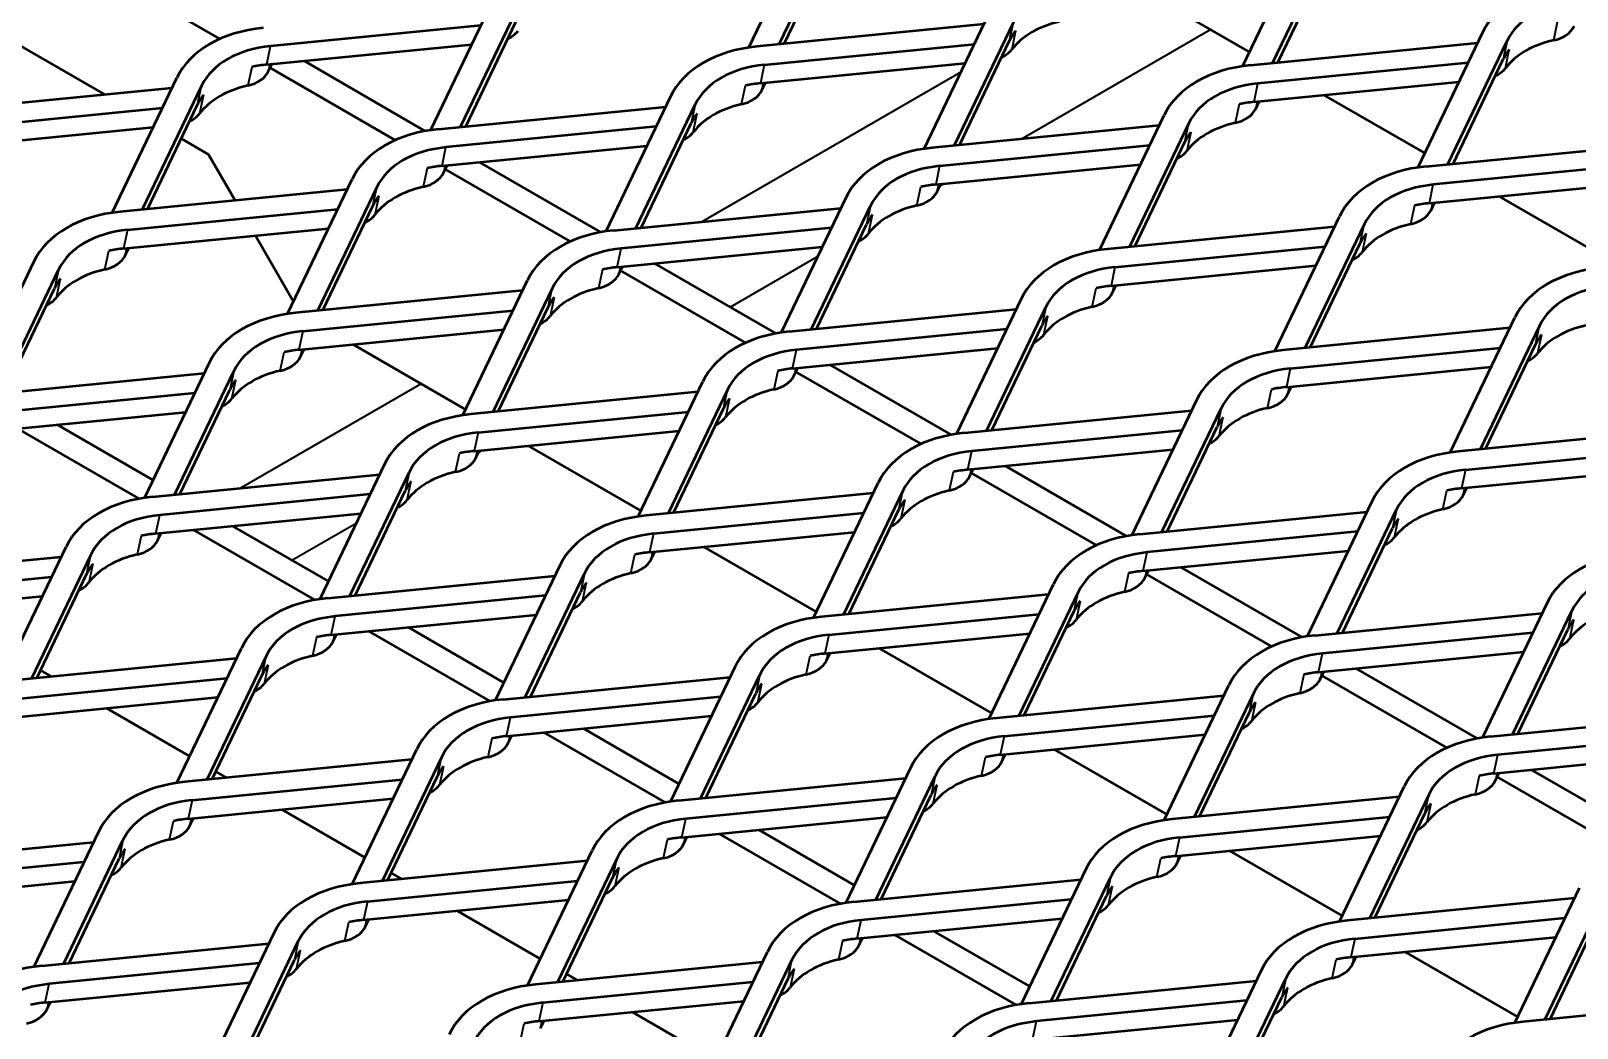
# Model space of a CAD drawing. Header units: millimetres. Extents: x 0 to 1485, y 0 to 1050.
# Drawn here: x 990.4 to 1108.8, y 382 to 458.4 of the extents above; entities that cross this region are included whole.
import ezdxf

# ---------------------------------------------------------------- set-up
doc = ezdxf.new("R2010")
doc.units = ezdxf.units.MM
doc.header["$LTSCALE"] = 2.5
doc.layers.add('Sichtbar (ISO)', color=7, linetype='Continuous', lineweight=50)
doc.layers.add('Sichtbar schmal (ISO)', color=7, linetype='Continuous', lineweight=35)

msp = doc.modelspace()

# ---------------------------------------------------------------- linework, layer by layer
at = {"layer": 'Sichtbar (ISO)'}
for p, q in [((1045.3832, 457.15), (1050.3378, 467.4872)), ((1052.2217, 466.8606), (1047.6834, 457.392)), ((1088.1681, 466.0584), (1083.2134, 455.7212)), ((1048.0875, 457.4317), (1051.9239, 465.4361)), ((1085.5136, 455.9631), (1090.0519, 465.4317)), ((1004.8369, 457.8063), (995.2516, 463.3404)), ((1085.9177, 456.0028), (1089.7542, 464.0072)), ((1025.9427, 461.1594), (1020.988, 450.8222)), ((1076.0054, 461.2645), (1083.7322, 456.8034)), ((1023.2882, 451.0641), (1027.8265, 460.5328)), ((1058.8183, 449.3933), (1063.7729, 459.7305)), ((1024.835, 458.8483), (1008.7296, 457.2639)), ((1023.6923, 451.1039), (1027.5288, 459.1083)), ((1063.3928, 458.9375), (1046.0006, 457.2264)), ((1065.6567, 459.1039), (1061.1184, 449.6352)), ((988.4476, 457.9272), (996.0544, 453.5355)), ((1008.4319, 455.8394), (1024.1332, 457.3841)), ((1046.5598, 455.835), (1062.6652, 457.4195)), ((1061.5225, 449.675), (1065.359, 457.6794)), ((1083.8308, 455.7975), (1101.223, 457.5086)), ((1101.6031, 458.3017), (1096.6485, 447.9644)), ((1098.9486, 448.2064), (1103.4869, 457.675)), ((1099.3527, 448.2461), (1103.1892, 456.2505)), ((1008.5574, 455.3141), (1008.8279, 455.8783)), ((1018.2719, 450.0496), (1008.6866, 455.5836)), ((1011.2919, 456.1207), (1020.5857, 450.7549)), ((1046.2621, 454.4105), (1061.9634, 455.9552)), ((1100.4954, 455.9906), (1084.39, 454.4061)), ((1001.1674, 454.0385), (983.7752, 452.3274)), ((996.5929, 444.4943), (1001.5475, 454.8316)), ((1003.4313, 454.2049), (998.893, 444.7363)), ((1046.3876, 453.8852), (1046.6581, 454.4495)), ((1084.0923, 452.9816), (1099.7936, 454.5263)), ((999.2971, 444.776), (1003.1336, 452.7804)), ((1021.6054, 450.8985), (1038.9976, 452.6096)), ((1039.3777, 453.4027), (1034.4231, 443.0655)), ((1036.7232, 443.3074), (1041.2615, 452.776)), ((1084.2178, 452.4563), (1084.4883, 453.0206)), ((1089.4404, 453.5078), (1097.1672, 449.0467)), ((984.3344, 450.936), (1000.4398, 452.5205)), ((1072.2533, 441.6366), (1077.2079, 451.9738)), ((984.0367, 449.5115), (999.738, 451.0562)), ((1038.27, 451.0916), (1022.1646, 449.5072)), ((1037.1273, 443.3471), (1040.9638, 451.3515)), ((1076.8278, 451.1807), (1059.4356, 449.4697)), ((1079.0917, 451.3472), (1074.5534, 441.8785)), ((1001.8827, 450.1705), (1003.9798, 448.9597)), ((1021.8669, 448.0827), (1037.5682, 449.6274)), ((1059.9948, 448.0783), (1076.1002, 449.6628)), ((1074.9575, 441.9183), (1078.794, 449.9227)), ((1097.2658, 448.0408), (1114.658, 449.7519)), ((1003.9798, 448.9597), (1006.0137, 445.4368)), ((1021.9924, 447.5573), (1022.2629, 448.1216)), ((1024.7269, 448.364), (1034.0208, 442.9982)), ((1059.6971, 446.6538), (1075.3984, 448.1985)), ((1113.9304, 448.2339), (1097.8251, 446.6494)), ((1010.0279, 436.7376), (1014.9825, 447.0748)), ((1031.7069, 442.2929), (1022.1216, 447.8269)), ((1059.8226, 446.1285), (1060.0931, 446.6927)), ((1097.5273, 445.2249), (1113.2286, 446.7696)), ((1014.6024, 446.2818), (997.2102, 444.5707)), ((1016.8663, 446.4482), (1012.328, 436.9795)), ((1052.8127, 445.646), (1047.8581, 435.3087)), ((1102.8754, 445.7511), (1110.6022, 441.29)), ((997.7694, 443.1793), (1013.8748, 444.7638)), ((1012.7321, 437.0193), (1016.5686, 445.0237)), ((1035.0404, 443.1418), (1052.4326, 444.8529)), ((1050.1582, 435.5507), (1054.6966, 445.0193)), ((1097.6529, 444.6996), (1097.9233, 445.2639)), ((997.4717, 441.7548), (1013.173, 443.2995)), ((1051.705, 443.3349), (1035.5997, 441.7504)), ((1050.5623, 435.5904), (1054.3988, 443.5948)), ((1090.2628, 443.424), (1072.8706, 441.713)), ((1085.6883, 433.8799), (1090.6429, 444.2171)), ((1092.5268, 443.5904), (1087.9885, 434.1218)), ((1007.5662, 442.7479), (1010.4853, 437.6919)), ((1088.3925, 434.1616), (1092.229, 442.1659)), ((990.5873, 440.747), (985.6327, 430.4098)), ((997.5973, 441.2295), (997.8677, 441.7938)), ((1035.3019, 440.3259), (1051.0032, 441.8707)), ((1073.4299, 440.3216), (1089.5352, 441.906)), ((987.9328, 430.6517), (992.4712, 440.1203)), ((1035.4275, 439.8006), (1035.6979, 440.3649)), ((1045.142, 434.5361), (1035.5567, 440.0702)), ((1038.1619, 440.6073), (1047.4558, 435.2415)), ((1073.1321, 438.8971), (1088.8334, 440.4418)), ((988.3369, 430.6914), (992.1734, 438.6958)), ((1028.0374, 438.525), (1010.6452, 436.814)), ((1023.4629, 428.9809), (1028.4175, 439.3181)), ((1030.3014, 438.6915), (1025.7631, 429.2228)), ((1073.2577, 438.3718), (1073.5281, 438.936)), ((1026.1671, 429.2626), (1030.0036, 437.267)), ((1066.2477, 437.8892), (1061.2931, 427.552)), ((1063.5933, 427.794), (1068.1316, 437.2626)), ((1011.2045, 435.4226), (1027.3098, 437.0071)), ((1048.4754, 435.3851), (1065.8676, 437.0962)), ((1099.1233, 426.1232), (1104.078, 436.4604)), ((1010.9067, 433.9981), (1026.608, 435.5428)), ((1065.1401, 435.5782), (1049.0347, 433.9937)), ((1063.9974, 427.8337), (1067.8339, 435.8381)), ((1103.6978, 435.6673), (1086.3056, 433.9562)), ((1105.9618, 435.8337), (1101.4235, 426.3651)), ((1011.0323, 433.4728), (1011.3027, 434.037)), ((1015.0465, 434.4054), (1023.6751, 429.4236)), ((1048.737, 432.5692), (1064.4382, 434.1139)), ((1086.8649, 432.5649), (1102.9703, 434.1493)), ((1101.8276, 426.4048), (1105.6641, 434.4092)), ((1004.0224, 432.9903), (999.0677, 422.653)), ((1048.8625, 432.0439), (1049.1329, 432.6082)), ((1051.597, 432.8506), (1060.8908, 427.4848)), ((1086.5672, 431.1403), (1102.2685, 432.6851)), ((986.25, 430.4861), (1003.6422, 432.1972)), ((1001.3679, 422.895), (1005.9062, 432.3636)), ((1036.898, 421.2242), (1041.8526, 431.5614)), ((1058.577, 426.7794), (1048.9917, 432.3135)), ((1002.9147, 430.6792), (986.8093, 429.0947)), ((1001.772, 422.9347), (1005.6085, 430.9391)), ((1041.4724, 430.7683), (1024.0802, 429.0573)), ((1043.7364, 430.9348), (1039.1981, 421.4661)), ((1079.6828, 430.1325), (1074.7282, 419.7953)), ((1086.6927, 430.615), (1086.9632, 431.1793)), ((986.5116, 427.6702), (1002.2128, 429.215)), ((1024.6395, 427.6659), (1040.7449, 429.2503)), ((1039.6022, 421.5059), (1043.4387, 429.5103)), ((1061.9105, 427.6284), (1079.3027, 429.3395)), ((1077.0283, 420.0372), (1081.5666, 429.5059)), ((989.3716, 427.9516), (998.6654, 422.5858)), ((999.7216, 424.0173), (992.3924, 428.2488)), ((1024.3418, 426.2414), (1040.0431, 427.7861)), ((1078.5751, 427.8215), (1062.4697, 426.237)), ((1077.4324, 420.077), (1081.2689, 428.0814)), ((1117.1329, 427.9106), (1099.7407, 426.1995)), ((1028.4816, 426.6486), (1037.1102, 421.6669)), ((1024.4673, 425.7161), (1024.7378, 426.2803)), ((1062.172, 424.8125), (1077.8733, 426.3572)), ((1100.2999, 424.8081), (1116.4053, 426.3926)), ((999.6851, 422.7294), (1017.0773, 424.4405)), ((1017.4574, 425.2336), (1012.5028, 414.8963)), ((1014.8029, 415.1383), (1019.3412, 424.6069)), ((1062.2975, 424.2872), (1062.568, 424.8515)), ((1072.012, 419.0227), (1062.4267, 424.5568)), ((1065.032, 425.0939), (1074.3258, 419.7281)), ((1100.0022, 423.3836), (1115.7035, 424.9283)), ((1015.207, 415.178), (1019.0435, 423.1824)), ((1054.9075, 423.0116), (1037.5153, 421.3005)), ((1050.333, 413.4675), (1055.2876, 423.8047)), ((1057.1714, 423.178), (1052.6331, 413.7094)), ((1100.1277, 422.8583), (1100.3982, 423.4226)), ((1016.3497, 422.9225), (1000.2443, 421.338)), ((1093.1178, 422.3758), (1088.1632, 412.0386)), ((999.9466, 419.9135), (1015.6479, 421.4582)), ((1038.0745, 419.9092), (1054.1799, 421.4936)), ((1053.0372, 413.7491), (1056.8737, 421.7535)), ((1075.3455, 419.8717), (1092.7377, 421.5827)), ((1090.4633, 412.2805), (1095.0016, 421.7492)), ((1000.0721, 419.3882), (1000.3426, 419.9525)), ((1002.8066, 420.1949), (1012.1005, 414.8291)), ((1013.1566, 416.2605), (1005.8274, 420.4921)), ((1037.7768, 418.4847), (1053.4781, 420.0294)), ((1092.0101, 420.0648), (1075.9047, 418.4803)), ((1090.8674, 412.3203), (1094.7039, 420.3247)), ((988.1076, 408.5685), (993.0622, 418.9057)), ((994.946, 418.2791), (990.4077, 408.8104)), ((1037.9023, 417.9593), (1038.1728, 418.5236)), ((1041.9166, 418.8919), (1050.5452, 413.9102)), ((1075.607, 417.0558), (1091.3083, 418.6005)), ((992.6821, 418.1126), (975.2899, 416.4016)), ((1030.8924, 417.4768), (1025.9378, 407.1396)), ((1075.7325, 416.5305), (1076.003, 417.0947)), ((1078.467, 417.3372), (1087.7609, 411.9713)), ((975.8491, 415.0102), (991.9545, 416.5946)), ((990.8118, 408.8502), (994.6483, 416.8546)), ((1013.1201, 414.9727), (1030.5123, 416.6838)), ((1028.2379, 407.3815), (1032.7762, 416.8502)), ((1063.768, 405.7107), (1068.7226, 416.048)), ((1085.447, 411.266), (1075.8618, 416.8001)), ((975.5514, 413.5857), (991.2527, 415.1304)), ((1029.7847, 415.1658), (1013.6793, 413.5813)), ((1028.642, 407.4213), (1032.4785, 415.4257)), ((1068.3425, 415.2549), (1050.9503, 413.5438)), ((1070.6065, 415.4213), (1066.0681, 405.9527)), ((1013.3816, 412.1568), (1029.0829, 413.7015)), ((1051.5096, 412.1524), (1067.6149, 413.7369)), ((1066.4722, 405.9924), (1070.3087, 413.9968)), ((1088.7805, 412.115), (1106.1727, 413.826)), ((1106.5528, 414.6191), (1101.5982, 404.2819)), ((1103.8984, 404.5238), (1108.4367, 413.9924)), ((1016.2416, 412.4382), (1025.5355, 407.0724)), ((1026.5917, 408.5038), (1019.2624, 412.7354)), ((1104.3024, 404.5636), (1108.1389, 412.5679)), ((1001.5426, 400.8118), (1006.4972, 411.149)), ((1013.5072, 411.6315), (1013.7776, 412.1958)), ((1051.2118, 410.7279), (1066.9131, 412.2726)), ((1055.3516, 411.1352), (1063.9802, 406.1535)), ((1105.4451, 412.308), (1089.3398, 410.7236)), ((1006.1171, 410.3559), (988.7249, 408.6448)), ((1008.3811, 410.5223), (1003.8428, 401.0537)), ((1051.3374, 410.2026), (1051.6078, 410.7669)), ((1089.042, 409.2991), (1104.7433, 410.8438)), ((989.2842, 407.2535), (1005.3895, 408.8379)), ((991.9418, 408.9613), (991.0985, 409.4482)), ((1004.2468, 401.0934), (1008.0833, 409.0978)), ((1026.5551, 407.216), (1043.9473, 408.927)), ((1044.3274, 409.7201), (1039.3728, 399.3829)), ((1041.673, 399.6248), (1046.2113, 409.0935)), ((1089.1676, 408.7738), (1089.438, 409.338)), ((1098.8821, 403.5093), (1089.2968, 409.0433)), ((1091.902, 409.5804), (1101.1959, 404.2146)), ((1042.077, 399.6646), (1045.9135, 407.669)), ((1077.203, 397.954), (1082.1577, 408.2912)), ((1084.0415, 407.6646), (1079.5032, 398.1959)), ((988.9864, 405.829), (1004.6877, 407.3737)), ((1002.5211, 402.8533), (996.147, 406.5334)), ((1043.2198, 407.4091), (1027.1144, 405.8246)), ((1081.7775, 407.4982), (1064.3853, 405.7871)), ((1026.8166, 404.4001), (1042.5179, 405.9448)), ((1064.9446, 404.3957), (1081.05, 405.9802)), ((1079.9073, 398.2357), (1083.7438, 406.2401)), ((1102.2155, 404.3582), (1119.6077, 406.0693)), ((1026.9422, 403.8748), (1027.2126, 404.439)), ((1029.6767, 404.6815), (1038.9705, 399.3156)), ((1040.0267, 400.7471), (1032.6974, 404.9786)), ((1064.6469, 402.9712), (1080.3481, 404.5159)), ((1118.8802, 404.5513), (1102.7748, 402.9668)), ((1014.9776, 393.055), (1019.9323, 403.3923)), ((1064.7724, 402.4459), (1065.0428, 403.0102)), ((1068.7866, 403.3785), (1077.4152, 398.3968)), ((1102.4771, 401.5423), (1118.1784, 403.0871)), ((1019.5521, 402.5992), (1002.1599, 400.8881)), ((1005.3768, 401.2046), (1004.5335, 401.6915)), ((1021.8161, 402.7656), (1017.2778, 393.297)), ((1057.7625, 401.9634), (1052.8079, 391.6262)), ((1105.3371, 401.8237), (1114.6309, 396.4579)), ((1002.7192, 399.4967), (1018.8246, 401.0812)), ((1017.6819, 393.3367), (1021.5184, 401.3411)), ((1039.9901, 399.4593), (1057.3824, 401.1703)), ((1055.108, 391.8681), (1059.6463, 401.3368)), ((1090.6381, 390.1973), (1095.5927, 400.5345)), ((1102.6026, 401.017), (1102.8731, 401.5813)), ((1112.3171, 395.7526), (1102.7318, 401.2866)), ((1002.4215, 398.0722), (1018.1228, 399.617)), ((1056.6548, 399.6523), (1040.5494, 398.0679)), ((1055.5121, 391.9079), (1059.3486, 399.9122)), ((1095.2126, 399.7415), (1077.8204, 398.0304)), ((1097.4765, 399.9079), (1092.9382, 390.4392)), ((1002.547, 397.5469), (1002.8175, 398.1112)), ((1015.9562, 395.0966), (1009.582, 398.7767)), ((1040.2517, 396.6434), (1055.953, 398.1881)), ((1078.3796, 396.639), (1094.485, 398.2235)), ((1093.3423, 390.479), (1097.1788, 398.4834)), ((995.5371, 397.0644), (990.5825, 386.7272)), ((1043.1117, 396.9247), (1052.4055, 391.5589)), ((1053.4617, 392.9904), (1046.1325, 397.2219)), ((977.7647, 394.5603), (995.157, 396.2713)), ((992.8826, 386.9691), (997.4209, 396.4378)), ((1040.3772, 396.1181), (1040.6477, 396.6823)), ((1078.0819, 395.2145), (1093.7832, 396.7592)), ((994.4294, 394.7534), (978.324, 393.1689)), ((993.2867, 387.0089), (997.1232, 395.0133)), ((1032.9872, 394.8425), (1015.595, 393.1314)), ((1028.4127, 385.2983), (1033.3673, 395.6356)), ((1035.2511, 395.0089), (1030.7128, 385.5403)), ((1078.2074, 394.6892), (1078.4779, 395.2535)), ((1082.2217, 395.6218), (1090.8503, 390.6401)), ((1018.8118, 393.4479), (1017.9685, 393.9348)), ((1031.1169, 385.58), (1034.9534, 393.5844)), ((1053.4252, 391.7025), (1070.8174, 393.4136)), ((1071.1975, 394.2067), (1066.2429, 383.8695)), ((1068.543, 384.1114), (1073.0813, 393.58)), ((978.0263, 391.7444), (993.7276, 393.2891)), ((1016.1542, 391.74), (1032.2596, 393.3245)), ((1104.0731, 382.4406), (1109.0277, 392.7778)), ((1015.8565, 390.3155), (1031.5578, 391.8602)), ((1029.3912, 387.3399), (1023.0171, 391.02)), ((1070.0898, 391.8956), (1053.9844, 390.3112)), ((1068.9471, 384.1511), (1072.7836, 392.1555)), ((1108.6476, 391.9847), (1091.2554, 390.2737)), ((1110.9115, 392.1512), (1106.3732, 382.6825)), ((1015.982, 389.7902), (1016.2525, 390.3545)), ((1053.6867, 388.8867), (1069.388, 390.4314)), ((1091.8146, 388.8823), (1107.92, 390.4668)), ((1106.7773, 382.7223), (1110.6138, 390.7267)), ((1008.9721, 389.3077), (1004.0175, 378.9705)), ((1006.3176, 379.2124), (1010.8559, 388.6811)), ((1053.8122, 388.3613), (1054.0827, 388.9256)), ((1056.5467, 389.168), (1065.8406, 383.8022)), ((1066.8967, 385.2337), (1059.5675, 389.4652)), ((1091.5169, 387.4578), (1107.2182, 389.0025)), ((991.1998, 386.8036), (1008.592, 388.5146)), ((1041.8477, 377.5416), (1046.8023, 387.8788)), ((1091.6425, 386.9325), (1091.9129, 387.4967)), ((1095.6567, 387.8651), (1104.2853, 382.8833)), ((1007.8644, 386.9966), (991.759, 385.4122)), ((1006.7217, 379.2522), (1010.5582, 387.2566)), ((1046.4222, 387.0858), (1029.03, 385.3747)), ((1048.6861, 387.2522), (1044.1478, 377.7835)), ((1084.6325, 386.45), (1079.6779, 376.1127)), ((991.4613, 383.9877), (1007.1626, 385.5324)), ((1029.5892, 383.9833), (1045.6946, 385.5678)), ((1032.2468, 385.6912), (1031.4035, 386.1781)), ((1044.5519, 377.8233), (1048.3884, 385.8277)), ((1066.8602, 383.9458), (1084.2524, 385.6569)), ((1081.9781, 376.3547), (1086.5164, 385.8233)), ((991.5868, 383.4624), (991.8573, 384.0266)), ((1029.2915, 382.5588), (1044.9928, 384.1035)), ((1083.5248, 384.1389), (1067.4195, 382.5544)), ((1082.3821, 376.3944), (1086.2186, 384.3988)), ((1122.0826, 384.228), (1104.6904, 382.517)), ((1042.8262, 379.5832), (1036.4521, 383.2633)), ((1029.4171, 382.0335), (1029.6875, 382.5978)), ((1067.1217, 381.1299), (1082.823, 382.6746))]:
    msp.add_line(p, q, dxfattribs=at)
for centre, major_axis, start_param, end_param in [((1111.0222, 455.1684), (-9.7885, 2.0459), 5.14148013, 6.11622732), ((1111.0222, 455.1684), (-7.8308, 1.6367), 5.14148013, 6.11622732), ((1010.9666, 451.6983), (-9.7885, 2.0459), 5.14148013, 6.11622732), ((1072.5966, 453.7483), (-7.8308, 1.6367), 5.29543781, 5.96226963), ((1105.7873, 459.7241), (2.9365, -0.6138), 5.29543781, 6.11622732), ((1025.0357, 459.6425), (2.9365, -0.6138), 5.54107457, 5.96226963), ((1072.8943, 455.1728), (-7.8308, 1.6367), 5.96226963, 6.11622732), ((1110.4268, 452.3194), (-7.8308, 1.6367), 5.29543781, 5.96226963), ((1010.9666, 451.6983), (-7.8308, 1.6367), 5.14148013, 6.11622732), ((1048.7969, 450.2694), (-9.7885, 2.0459), 5.14148013, 6.11622732), ((1062.8659, 458.2136), (2.9365, -0.6138), 5.54107457, 5.96226963), ((1110.7245, 453.7439), (-7.8308, 1.6367), 5.96226963, 6.11622732), ((1005.7317, 456.254), (2.9365, -0.6138), 5.29543781, 6.11622732), ((1010.6689, 450.2738), (7.8308, -1.6367), 1.99988748, 2.15384516), ((1048.7969, 450.2694), (-7.8308, 1.6367), 5.14148013, 6.11622732), ((1086.6271, 448.8406), (-9.7885, 2.0459), 5.14148013, 6.11622732), ((1100.6961, 456.7848), (2.9365, -0.6138), 5.54107457, 5.96226963), ((1010.3712, 448.8493), (-7.8308, 1.6367), 5.29543781, 5.96226963), ((1043.5619, 454.8252), (2.9365, -0.6138), 5.29543781, 6.11622732), ((1048.4991, 448.8449), (7.8308, -1.6367), 1.99988748, 2.15384516), ((1086.6271, 448.8406), (-7.8308, 1.6367), 5.14148013, 6.11622732), ((1010.6689, 450.2738), (-7.8308, 1.6367), 5.96226963, 6.11622732), ((1048.2014, 447.4204), (-7.8308, 1.6367), 5.29543781, 5.96226963), ((1086.3293, 447.4161), (7.8308, -1.6367), 1.99988748, 2.15384516), ((1000.6405, 453.3146), (2.9365, -0.6138), 5.54107457, 5.96226963), ((1048.4991, 448.8449), (-7.8308, 1.6367), 5.96226963, 6.11622732), ((1081.3921, 453.3963), (2.9365, -0.6138), 5.29543781, 6.11622732), ((1024.4017, 443.9416), (-9.7885, 2.0459), 5.14148013, 6.11622732), ((1038.4707, 451.8858), (2.9365, -0.6138), 5.54107457, 5.96226963), ((1086.3293, 447.4161), (-7.8308, 1.6367), 5.96226963, 6.11622732), ((1086.0316, 445.9916), (-7.8308, 1.6367), 5.29543781, 5.96226963), ((1024.4017, 443.9416), (-7.8308, 1.6367), 5.14148013, 6.11622732), ((1062.2319, 442.5127), (-9.7885, 2.0459), 5.14148013, 6.11622732), ((1076.3009, 450.4569), (2.9365, -0.6138), 5.54107457, 5.96226963), ((1024.1039, 442.5171), (7.8308, -1.6367), 1.99988748, 2.15384516), ((1062.2319, 442.5127), (-7.8308, 1.6367), 5.14148013, 6.11622732), ((1100.0621, 441.0839), (-9.7885, 2.0459), 5.14148013, 6.11622732), ((1019.1667, 448.4973), (2.9365, -0.6138), 5.29543781, 6.11622732), ((1024.1039, 442.5171), (-7.8308, 1.6367), 5.96226963, 6.11622732), ((1023.8062, 441.0926), (-7.8308, 1.6367), 5.29543781, 5.96226963), ((1056.9969, 447.0684), (2.9365, -0.6138), 5.29543781, 6.11622732), ((1061.9342, 441.0882), (7.8308, -1.6367), 1.99988748, 2.15384516), ((1100.0621, 441.0839), (-7.8308, 1.6367), 5.14148013, 6.11622732), ((1000.0065, 437.6137), (-9.7885, 2.0459), 5.14148013, 6.11622732), ((1014.0755, 445.5579), (2.9365, -0.6138), 5.54107457, 5.96226963), ((1061.9342, 441.0882), (-7.8308, 1.6367), 5.96226963, 6.11622732), ((1061.6364, 439.6637), (-7.8308, 1.6367), 5.29543781, 5.96226963), ((1094.8271, 445.6396), (2.9365, -0.6138), 5.29543781, 6.11622732), ((1099.7644, 439.6594), (7.8308, -1.6367), 1.99988748, 2.15384516), ((1000.0065, 437.6137), (-7.8308, 1.6367), 5.14148013, 6.11622732), ((1037.8367, 436.1849), (-9.7885, 2.0459), 5.14148013, 6.11622732), ((1099.4666, 438.2349), (-7.8308, 1.6367), 5.29543781, 5.96226963), ((1051.9057, 444.1291), (2.9365, -0.6138), 5.54107457, 5.96226963), ((1099.7644, 439.6594), (-7.8308, 1.6367), 5.96226963, 6.11622732), ((994.7715, 442.1695), (2.9365, -0.6138), 5.29543781, 6.11622732), ((999.7088, 436.1892), (7.8308, -1.6367), 1.99988748, 2.15384516), ((1037.8367, 436.1849), (-7.8308, 1.6367), 5.14148013, 6.11622732), ((1075.6669, 434.756), (-9.7885, 2.0459), 5.14148013, 6.11622732), ((1089.7359, 442.7002), (2.9365, -0.6138), 5.54107457, 5.96226963), ((999.411, 434.7647), (-7.8308, 1.6367), 5.29543781, 5.96226963), ((1032.6017, 440.7406), (2.9365, -0.6138), 5.29543781, 6.11622732), ((1037.539, 434.7604), (7.8308, -1.6367), 1.99988748, 2.15384516), ((1075.6669, 434.756), (-7.8308, 1.6367), 5.14148013, 6.11622732), ((1113.4971, 433.3271), (-9.7885, 2.0459), 5.14148013, 6.11622732), ((999.7088, 436.1892), (-7.8308, 1.6367), 5.96226963, 6.11622732), ((1037.2412, 433.3359), (-7.8308, 1.6367), 5.29543781, 5.96226963), ((1075.3692, 433.3315), (7.8308, -1.6367), 1.99988748, 2.15384516), ((1113.4971, 433.3271), (-7.8308, 1.6367), 5.14148013, 6.11622732), ((989.6803, 439.2301), (2.9365, -0.6138), 5.54107457, 5.96226963), ((1037.539, 434.7604), (-7.8308, 1.6367), 5.96226963, 6.11622732), ((1075.0715, 431.907), (-7.8308, 1.6367), 5.29543781, 5.96226963), ((1070.4319, 439.3117), (2.9365, -0.6138), 5.29543781, 6.11622732), ((1013.4415, 429.857), (-9.7885, 2.0459), 5.14148013, 6.11622732), ((1027.5105, 437.8012), (2.9365, -0.6138), 5.54107457, 5.96226963), ((1075.3692, 433.3315), (-7.8308, 1.6367), 5.96226963, 6.11622732), ((1013.4415, 429.857), (-7.8308, 1.6367), 5.14148013, 6.11622732), ((1051.2717, 428.4282), (-9.7885, 2.0459), 5.14148013, 6.11622732), ((1065.3408, 436.3723), (2.9365, -0.6138), 5.54107457, 5.96226963), ((1113.1994, 431.9026), (-7.8308, 1.6367), 5.96226963, 6.11622732), ((1112.9017, 430.4781), (-7.8308, 1.6367), 5.29543781, 5.96226963), ((1013.1438, 428.4325), (7.8308, -1.6367), 1.99988748, 2.15384516), ((1051.2717, 428.4282), (-7.8308, 1.6367), 5.14148013, 6.11622732), ((1089.1019, 426.9993), (-9.7885, 2.0459), 5.14148013, 6.11622732), ((1103.171, 434.9435), (2.9365, -0.6138), 5.54107457, 5.96226963), ((1008.2065, 434.4127), (2.9365, -0.6138), 5.29543781, 6.11622732), ((1050.974, 427.0037), (7.8308, -1.6367), 1.99988748, 2.15384516), ((1089.1019, 426.9993), (-7.8308, 1.6367), 5.14148013, 6.11622732), ((1013.1438, 428.4325), (-7.8308, 1.6367), 5.96226963, 6.11622732), ((1012.8461, 427.008), (-7.8308, 1.6367), 5.29543781, 5.96226963), ((1046.0367, 432.9839), (2.9365, -0.6138), 5.29543781, 6.11622732), ((1003.1154, 431.4734), (2.9365, -0.6138), 5.54107457, 5.96226963), ((1050.974, 427.0037), (-7.8308, 1.6367), 5.96226963, 6.11622732), ((1050.6763, 425.5792), (-7.8308, 1.6367), 5.29543781, 5.96226963), ((1083.867, 431.555), (2.9365, -0.6138), 5.29543781, 6.11622732), ((1088.8042, 425.5748), (7.8308, -1.6367), 1.99988748, 2.15384516), ((1026.8765, 422.1003), (-9.7885, 2.0459), 5.14148013, 6.11622732), ((1088.5065, 424.1503), (-7.8308, 1.6367), 5.29543781, 5.96226963), ((1040.9456, 430.0445), (2.9365, -0.6138), 5.54107457, 5.96226963), ((1088.8042, 425.5748), (-7.8308, 1.6367), 5.96226963, 6.11622732), ((1026.8765, 422.1003), (-7.8308, 1.6367), 5.14148013, 6.11622732), ((1064.7068, 420.6714), (-9.7885, 2.0459), 5.14148013, 6.11622732), ((1078.7758, 428.6156), (2.9365, -0.6138), 5.54107457, 5.96226963), ((1021.6416, 426.656), (2.9365, -0.6138), 5.29543781, 6.11622732), ((1026.5788, 420.6758), (7.8308, -1.6367), 1.99988748, 2.15384516), ((1064.7068, 420.6714), (-7.8308, 1.6367), 5.14148013, 6.11622732), ((1102.537, 419.2426), (-9.7885, 2.0459), 5.14148013, 6.11622732), ((1026.2811, 419.2513), (-7.8308, 1.6367), 5.29543781, 5.96226963), ((1059.4718, 425.2272), (2.9365, -0.6138), 5.29543781, 6.11622732), ((1064.409, 419.2469), (7.8308, -1.6367), 1.99988748, 2.15384516), ((1102.537, 419.2426), (-7.8308, 1.6367), 5.14148013, 6.11622732), ((1026.5788, 420.6758), (-7.8308, 1.6367), 5.96226963, 6.11622732), ((1064.1113, 417.8224), (-7.8308, 1.6367), 5.29543781, 5.96226963), ((1102.2392, 417.8181), (7.8308, -1.6367), 1.99988748, 2.15384516), ((1002.4814, 415.7725), (-9.7885, 2.0459), 5.14148013, 6.11622732), ((1016.5504, 423.7166), (2.9365, -0.6138), 5.54107457, 5.96226963), ((1064.409, 419.2469), (-7.8308, 1.6367), 5.96226963, 6.11622732), ((1097.302, 423.7983), (2.9365, -0.6138), 5.29543781, 6.11622732), ((1002.4814, 415.7725), (-7.8308, 1.6367), 5.14148013, 6.11622732), ((1040.3116, 414.3436), (-9.7885, 2.0459), 5.14148013, 6.11622732), ((1054.3806, 422.2878), (2.9365, -0.6138), 5.54107457, 5.96226963), ((1102.2392, 417.8181), (-7.8308, 1.6367), 5.96226963, 6.11622732), ((1101.9415, 416.3936), (-7.8308, 1.6367), 5.29543781, 5.96226963), ((1002.1836, 414.348), (7.8308, -1.6367), 1.99988748, 2.15384516), ((1040.3116, 414.3436), (-7.8308, 1.6367), 5.14148013, 6.11622732), ((1078.1418, 412.9147), (-9.7885, 2.0459), 5.14148013, 6.11622732), ((1092.2108, 420.8589), (2.9365, -0.6138), 5.54107457, 5.96226963), ((1001.8859, 412.9235), (-7.8308, 1.6367), 5.29543781, 5.96226963), ((997.2464, 420.3282), (2.9365, -0.6138), 5.29543781, 6.11622732), ((1040.0138, 412.9191), (7.8308, -1.6367), 1.99988748, 2.15384516), ((1078.1418, 412.9147), (-7.8308, 1.6367), 5.14148013, 6.11622732), ((1115.972, 411.4859), (-9.7885, 2.0459), 5.14148013, 6.11622732), ((1002.1836, 414.348), (-7.8308, 1.6367), 5.96226963, 6.11622732), ((1035.0766, 418.8993), (2.9365, -0.6138), 5.29543781, 6.11622732), ((1077.8441, 411.4902), (7.8308, -1.6367), 1.99988748, 2.15384516), ((1115.972, 411.4859), (-7.8308, 1.6367), 5.14148013, 6.11622732), ((992.1552, 417.3888), (2.9365, -0.6138), 5.54107457, 5.96226963), ((1040.0138, 412.9191), (-7.8308, 1.6367), 5.96226963, 6.11622732), ((1039.7161, 411.4946), (-7.8308, 1.6367), 5.29543781, 5.96226963), ((1072.9068, 417.4704), (2.9365, -0.6138), 5.29543781, 6.11622732), ((1015.9164, 408.0157), (-9.7885, 2.0459), 5.14148013, 6.11622732), ((1029.9854, 415.9599), (2.9365, -0.6138), 5.54107457, 5.96226963), ((1077.8441, 411.4902), (-7.8308, 1.6367), 5.96226963, 6.11622732), ((1077.5463, 410.0657), (-7.8308, 1.6367), 5.29543781, 5.96226963), ((1015.9164, 408.0157), (-7.8308, 1.6367), 5.14148013, 6.11622732), ((1053.7466, 406.5869), (-9.7885, 2.0459), 5.14148013, 6.11622732), ((1115.3765, 408.6369), (-7.8308, 1.6367), 5.29543781, 5.96226963), ((1067.8156, 414.5311), (2.9365, -0.6138), 5.54107457, 5.96226963), ((1115.6743, 410.0614), (-7.8308, 1.6367), 5.96226963, 6.11622732), ((1010.6814, 412.5715), (2.9365, -0.6138), 5.29543781, 6.11622732), ((1015.6187, 406.5912), (7.8308, -1.6367), 1.99988748, 2.15384516), ((1053.7466, 406.5869), (-7.8308, 1.6367), 5.14148013, 6.11622732), ((1091.5768, 405.158), (-9.7885, 2.0459), 5.14148013, 6.11622732), ((1105.6458, 413.1022), (2.9365, -0.6138), 5.54107457, 5.96226963), ((1015.3209, 405.1667), (-7.8308, 1.6367), 5.29543781, 5.96226963), ((1048.5116, 411.1426), (2.9365, -0.6138), 5.29543781, 6.11622732), ((1053.4489, 405.1624), (7.8308, -1.6367), 1.99988748, 2.15384516), ((1091.5768, 405.158), (-7.8308, 1.6367), 5.14148013, 6.11622732), ((1015.6187, 406.5912), (-7.8308, 1.6367), 5.96226963, 6.11622732), ((1053.1511, 403.7379), (-7.8308, 1.6367), 5.29543781, 5.96226963), ((1086.3418, 409.7137), (2.9365, -0.6138), 5.29543781, 6.11622732), ((1091.2791, 403.7335), (7.8308, -1.6367), 1.99988748, 2.15384516), ((1005.5902, 409.6321), (2.9365, -0.6138), 5.54107457, 5.96226963), ((1053.4489, 405.1624), (-7.8308, 1.6367), 5.96226963, 6.11622732), ((1090.9814, 402.309), (-7.8308, 1.6367), 5.29543781, 5.96226963), ((1029.3514, 400.259), (-9.7885, 2.0459), 5.14148013, 6.11622732), ((1043.4204, 408.2032), (2.9365, -0.6138), 5.54107457, 5.96226963), ((1091.2791, 403.7335), (-7.8308, 1.6367), 5.96226963, 6.11622732), ((1029.3514, 400.259), (-7.8308, 1.6367), 5.14148013, 6.11622732), ((1067.1816, 398.8302), (-9.7885, 2.0459), 5.14148013, 6.11622732), ((1081.2507, 406.7743), (2.9365, -0.6138), 5.54107457, 5.96226963), ((1029.0537, 398.8345), (7.8308, -1.6367), 1.99988748, 2.15384516), ((1067.1816, 398.8302), (-7.8308, 1.6367), 5.14148013, 6.11622732), ((1105.0118, 397.4013), (-9.7885, 2.0459), 5.14148013, 6.11622732), ((1024.1164, 404.8147), (2.9365, -0.6138), 5.29543781, 6.11622732), ((1066.8839, 397.4057), (7.8308, -1.6367), 1.99988748, 2.15384516), ((1105.0118, 397.4013), (-7.8308, 1.6367), 5.14148013, 6.11622732), ((1029.0537, 398.8345), (-7.8308, 1.6367), 5.96226963, 6.11622732), ((1028.756, 397.41), (-7.8308, 1.6367), 5.29543781, 5.96226963), ((1061.9466, 403.3859), (2.9365, -0.6138), 5.29543781, 6.11622732), ((1004.9562, 393.9312), (-9.7885, 2.0459), 5.14148013, 6.11622732), ((1019.0253, 401.8754), (2.9365, -0.6138), 5.54107457, 5.96226963), ((1066.8839, 397.4057), (-7.8308, 1.6367), 5.96226963, 6.11622732), ((1066.5862, 395.9812), (-7.8308, 1.6367), 5.29543781, 5.96226963), ((1099.7769, 401.957), (2.9365, -0.6138), 5.29543781, 6.11622732), ((1104.7141, 395.9768), (7.8308, -1.6367), 1.99988748, 2.15384516), ((1004.9562, 393.9312), (-7.8308, 1.6367), 5.14148013, 6.11622732), ((1042.7864, 392.5023), (-9.7885, 2.0459), 5.14148013, 6.11622732), ((1104.4164, 394.5523), (-7.8308, 1.6367), 5.29543781, 5.96226963), ((1056.8555, 400.4465), (2.9365, -0.6138), 5.54107457, 5.96226963), ((1104.7141, 395.9768), (-7.8308, 1.6367), 5.96226963, 6.11622732), ((999.7212, 398.4869), (2.9365, -0.6138), 5.29543781, 6.11622732), ((1004.6585, 392.5067), (7.8308, -1.6367), 1.99988748, 2.15384516), ((1042.7864, 392.5023), (-7.8308, 1.6367), 5.14148013, 6.11622732), ((1080.6167, 391.0734), (-9.7885, 2.0459), 5.14148013, 6.11622732), ((1094.6857, 399.0176), (2.9365, -0.6138), 5.54107457, 5.96226963), ((1004.6585, 392.5067), (-7.8308, 1.6367), 5.96226963, 6.11622732), ((1004.3608, 391.0822), (-7.8308, 1.6367), 5.29543781, 5.96226963), ((1037.5515, 397.058), (2.9365, -0.6138), 5.29543781, 6.11622732), ((1042.4887, 391.0778), (7.8308, -1.6367), 1.99988748, 2.15384516), ((1080.6167, 391.0734), (-7.8308, 1.6367), 5.14148013, 6.11622732), ((1042.191, 389.6533), (-7.8308, 1.6367), 5.29543781, 5.96226963), ((1075.3817, 395.6292), (2.9365, -0.6138), 5.29543781, 6.11622732), ((1080.3189, 389.6489), (7.8308, -1.6367), 1.99988748, 2.15384516), ((994.6301, 395.5475), (2.9365, -0.6138), 5.54107457, 5.96226963), ((1042.4887, 391.0778), (-7.8308, 1.6367), 5.96226963, 6.11622732), ((1080.0212, 388.2244), (-7.8308, 1.6367), 5.29543781, 5.96226963), ((1018.3913, 386.1745), (-9.7885, 2.0459), 5.14148013, 6.11622732), ((1032.4603, 394.1186), (2.9365, -0.6138), 5.54107457, 5.96226963), ((1080.3189, 389.6489), (-7.8308, 1.6367), 5.96226963, 6.11622732), ((1018.3913, 386.1745), (-7.8308, 1.6367), 5.14148013, 6.11622732), ((1056.2215, 384.7456), (-9.7885, 2.0459), 5.14148013, 6.11622732), ((1070.2905, 392.6898), (2.9365, -0.6138), 5.54107457, 5.96226963), ((1018.0935, 384.75), (7.8308, -1.6367), 1.99988748, 2.15384516), ((1056.2215, 384.7456), (-7.8308, 1.6367), 5.14148013, 6.11622732), ((1094.0517, 383.3167), (-9.7885, 2.0459), 5.14148013, 6.11622732), ((1017.7958, 383.3255), (-7.8308, 1.6367), 5.29543781, 5.96226963), ((1013.1563, 390.7302), (2.9365, -0.6138), 5.29543781, 6.11622732), ((1055.9237, 383.3211), (7.8308, -1.6367), 1.99988748, 2.15384516), ((1094.0517, 383.3167), (-7.8308, 1.6367), 5.14148013, 6.11622732), ((1018.0935, 384.75), (-7.8308, 1.6367), 5.96226963, 6.11622732), ((1050.9865, 389.3013), (2.9365, -0.6138), 5.29543781, 6.11622732), ((1093.754, 381.8922), (7.8308, -1.6367), 1.99988748, 2.15384516), ((993.9961, 379.8466), (-9.7885, 2.0459), 5.14148013, 6.11622732), ((1008.0651, 387.7908), (2.9365, -0.6138), 5.54107457, 5.96226963), ((1055.9237, 383.3211), (-7.8308, 1.6367), 5.96226963, 6.11622732), ((1055.626, 381.8966), (-7.8308, 1.6367), 5.29543781, 5.96226963), ((1088.8167, 387.8724), (2.9365, -0.6138), 5.29543781, 6.11622732), ((993.9961, 379.8466), (-7.8308, 1.6367), 5.14148013, 6.11622732), ((1031.8263, 378.4177), (-9.7885, 2.0459), 5.14148013, 6.11622732), ((1045.8953, 386.3619), (2.9365, -0.6138), 5.54107457, 5.96226963), ((1093.754, 381.8922), (-7.8308, 1.6367), 5.96226963, 6.11622732), ((1093.4562, 380.4677), (-7.8308, 1.6367), 5.29543781, 5.96226963), ((993.6983, 378.4221), (7.8308, -1.6367), 1.99988748, 2.15384516), ((1031.8263, 378.4177), (-7.8308, 1.6367), 5.14148013, 6.11622732), ((1069.6565, 376.9889), (-9.7885, 2.0459), 5.14148013, 6.11622732), ((988.7611, 384.4023), (2.9365, -0.6138), 5.29543781, 6.11622732), ((1083.7255, 384.9331), (2.9365, -0.6138), 5.54107457, 5.96226963), ((1031.5286, 376.9932), (7.8308, -1.6367), 1.99988748, 2.15384516), ((1069.6565, 376.9889), (-7.8308, 1.6367), 5.14148013, 6.11622732), ((1107.4867, 375.56), (-9.7885, 2.0459), 5.14148013, 6.11622732)]:
    msp.add_ellipse(centre, major_axis=major_axis, ratio=0.68595823, start_param=start_param, end_param=end_param, dxfattribs=at)
at = {"layer": 'Sichtbar schmal (ISO)'}
for p, q in [((1065.359, 457.6794), (1065.6567, 459.1039)), ((1066.2425, 450.1394), (1080.7586, 458.5202)), ((1107.0526, 457.7047), (1107.3503, 459.1292)), ((1065.8174, 458.4203), (1065.5197, 456.9958)), ((1103.4869, 457.675), (1103.1892, 456.2505)), ((1008.4319, 455.8394), (1008.7296, 457.2639)), ((1103.3499, 455.5669), (1103.6477, 456.9914)), ((1007.2947, 455.6591), (1006.997, 454.2346)), ((1008.6721, 455.863), (1008.5574, 455.3141)), ((1061.6368, 455.2739), (1041.7703, 443.8039)), ((1046.5598, 455.835), (1046.2621, 454.4105)), ((1003.1336, 452.7804), (1003.4313, 454.2049)), ((1044.8272, 452.8057), (1045.1249, 454.2302)), ((1046.3876, 453.8852), (1046.5024, 454.4341)), ((1084.0923, 452.9816), (1084.39, 454.4061)), ((995.7089, 453.5015), (995.9111, 453.6182)), ((1003.592, 453.5213), (1003.2943, 452.0968)), ((1041.2615, 452.776), (1040.9638, 451.3515)), ((1082.9551, 452.8013), (1082.6574, 451.3768)), ((1084.3326, 453.0053), (1084.2178, 452.4563)), ((1041.1245, 450.668), (1041.4223, 452.0925)), ((1078.794, 449.9227), (1079.0917, 451.3472)), ((1079.2525, 450.6636), (1078.9547, 449.2391)), ((1021.8669, 448.0827), (1022.1646, 449.5072)), ((1020.7297, 447.9023), (1020.432, 446.4778)), ((1022.1072, 448.1063), (1021.9924, 447.5573)), ((1059.9948, 448.0783), (1059.6971, 446.6538)), ((1059.8226, 446.1285), (1059.9374, 446.6774)), ((1060.0243, 446.5493), (1060.3097, 446.7141)), ((1016.5686, 445.0237), (1016.8663, 446.4482)), ((1017.0271, 445.7646), (1016.7293, 444.3401)), ((1058.2622, 445.049), (1058.56, 446.4735)), ((1097.5273, 445.2249), (1097.8251, 446.6494)), ((1054.6966, 445.0193), (1054.3988, 443.5948)), ((1054.5596, 442.9112), (1054.8573, 444.3357)), ((1096.3902, 445.0446), (1096.0924, 443.6201)), ((1097.7676, 445.2486), (1097.6529, 444.6996)), ((997.7694, 443.1793), (997.4717, 441.7548)), ((1092.229, 442.1659), (1092.5268, 443.5904)), ((1092.6875, 442.9069), (1092.3898, 441.4824)), ((996.0368, 440.15), (996.3346, 441.5745)), ((997.5973, 441.2295), (997.712, 441.7784)), ((1035.3019, 440.3259), (1035.5997, 441.7504)), ((1043.9472, 437.2672), (1050.6522, 441.1383)), ((992.4712, 440.1203), (992.1734, 438.6958)), ((1034.1648, 440.1456), (1033.867, 438.7211)), ((1035.5422, 440.3496), (1035.4275, 439.8006)), ((1073.4299, 440.3216), (1073.1321, 438.8971)), ((992.3342, 438.0123), (992.6319, 439.4368)), ((1030.0036, 437.267), (1030.3014, 438.6915)), ((1071.6973, 437.2923), (1071.995, 438.7168)), ((1073.2577, 438.3718), (1073.3724, 438.9207)), ((1030.4621, 438.0079), (1030.1644, 436.5834)), ((1068.1316, 437.2626), (1067.8339, 435.8381)), ((1067.9946, 435.1545), (1068.2923, 436.579)), ((1011.2045, 435.4226), (1010.9067, 433.9981)), ((1105.6641, 434.4092), (1105.9618, 435.8337)), ((1106.1225, 435.1502), (1105.8248, 433.7257)), ((1009.4719, 432.3933), (1009.7696, 433.8178)), ((1011.0323, 433.4728), (1011.147, 434.0217)), ((1048.737, 432.5692), (1049.0347, 433.9937)), ((1048.9772, 432.5929), (1048.8625, 432.0439)), ((1086.8649, 432.5649), (1086.5672, 431.1403)), ((1005.9062, 432.3636), (1005.6085, 430.9391)), ((1005.7692, 430.2555), (1006.0669, 431.68)), ((1020.269, 431.3902), (1006.4149, 423.3915)), ((1047.5998, 432.3889), (1047.3021, 430.9644)), ((1043.4387, 429.5103), (1043.7364, 430.9348)), ((1043.8971, 430.2512), (1043.5994, 428.8267)), ((1085.1323, 429.5355), (1085.43, 430.96)), ((1086.6927, 430.615), (1086.8074, 431.164)), ((1081.5666, 429.5059), (1081.2689, 428.0814)), ((1081.4296, 427.3978), (1081.7273, 428.8223)), ((1024.6395, 427.6659), (1024.3418, 426.2414)), ((1022.9069, 424.6366), (1023.2046, 426.0611)), ((1024.4673, 425.7161), (1024.582, 426.265)), ((1024.669, 426.1369), (1024.9544, 426.3016)), ((1062.172, 424.8125), (1062.4697, 426.237)), ((1019.3412, 424.6069), (1019.0435, 423.1824)), ((1061.0348, 424.6322), (1060.7371, 423.2077)), ((1062.4123, 424.8361), (1062.2975, 424.2872)), ((1100.2999, 424.8081), (1100.0022, 423.3836)), ((1019.2042, 422.4988), (1019.5019, 423.9233)), ((1056.8737, 421.7535), (1057.1714, 423.178)), ((1098.5673, 421.7788), (1098.865, 423.2033)), ((1100.1277, 422.8583), (1100.2425, 423.4073)), ((1057.3322, 422.4945), (1057.0344, 421.07)), ((999.9466, 419.9135), (1000.2443, 421.338)), ((1010.3597, 417.8754), (1015.2969, 420.7259)), ((1095.0016, 421.7492), (1094.7039, 420.3247)), ((1094.8646, 419.6411), (1095.1624, 421.0656)), ((998.8094, 419.7332), (998.5117, 418.3087)), ((1000.1869, 419.9372), (1000.0721, 419.3882)), ((1038.0745, 419.9092), (1037.7768, 418.4847)), ((994.6483, 416.8546), (994.946, 418.2791)), ((1036.3419, 416.8798), (1036.6396, 418.3043)), ((1037.9023, 417.9593), (1038.0171, 418.5083)), ((1075.607, 417.0558), (1075.9047, 418.4803)), ((995.1068, 417.5955), (994.809, 416.171)), ((1075.8473, 417.0794), (1075.7325, 416.5305)), ((1032.7762, 416.8502), (1032.4785, 415.4257)), ((1032.6392, 414.7421), (1032.937, 416.1666)), ((1074.4699, 416.8755), (1074.1721, 415.451)), ((1070.3087, 413.9968), (1070.6065, 415.4213)), ((1070.7672, 414.7377), (1070.4695, 413.3132)), ((1013.3816, 412.1568), (1013.6793, 413.5813)), ((1108.4367, 413.9924), (1108.1389, 412.5679)), ((1108.2997, 411.8844), (1108.5974, 413.3089)), ((1012.2445, 411.9765), (1011.9467, 410.552)), ((1013.6219, 412.1804), (1013.5072, 411.6315)), ((1051.5096, 412.1524), (1051.2118, 410.7279)), ((1008.0833, 409.0978), (1008.3811, 410.5223)), ((1049.7769, 409.1231), (1050.0747, 410.5476)), ((1051.3374, 410.2026), (1051.4521, 410.7516)), ((1089.042, 409.2991), (1089.3398, 410.7236)), ((1008.5418, 409.8388), (1008.2441, 408.4143)), ((1046.2113, 409.0935), (1045.9135, 407.669)), ((1087.9049, 409.1188), (1087.6072, 407.6943)), ((1089.2823, 409.3227), (1089.1676, 408.7738)), ((1046.0743, 406.9854), (1046.372, 408.4099)), ((1083.7438, 406.2401), (1084.0415, 407.6646)), ((1084.2022, 406.981), (1083.9045, 405.5565)), ((1026.8166, 404.4001), (1027.1144, 405.8246)), ((1025.6795, 404.2198), (1025.3818, 402.7953)), ((1027.0569, 404.4237), (1026.9422, 403.8748)), ((1064.9446, 404.3957), (1064.6469, 402.9712)), ((1064.7724, 402.4459), (1064.8871, 402.9949)), ((1102.4771, 401.5423), (1102.7748, 402.9668)), ((1021.5184, 401.3411), (1021.8161, 402.7656)), ((1021.9768, 402.082), (1021.6791, 400.6575)), ((1063.212, 401.3664), (1063.5097, 402.7909)), ((1059.6463, 401.3368), (1059.3486, 399.9122)), ((1059.5093, 399.2287), (1059.807, 400.6532)), ((1101.3399, 401.362), (1101.0422, 399.9375)), ((1102.7173, 401.566), (1102.6026, 401.017)), ((1002.7192, 399.4967), (1002.4215, 398.0722)), ((1097.1788, 398.4834), (1097.4765, 399.9079)), ((1002.547, 397.5469), (1002.6617, 398.0959)), ((1097.6372, 399.2243), (1097.3395, 397.7998)), ((1000.9866, 396.4674), (1001.2843, 397.8919)), ((1040.2517, 396.6434), (1040.5494, 398.0679)), ((997.4209, 396.4378), (997.1232, 395.0133)), ((997.2839, 394.3297), (997.5816, 395.7542)), ((1039.1145, 396.4631), (1038.8168, 395.0386)), ((1040.4919, 396.667), (1040.3772, 396.1181)), ((1078.3796, 396.639), (1078.0819, 395.2145)), ((1034.9534, 393.5844), (1035.2511, 395.0089)), ((1076.647, 393.6097), (1076.9447, 395.0342)), ((1078.2074, 394.6892), (1078.3222, 395.2381)), ((1035.4118, 394.3253), (1035.1141, 392.9008)), ((1073.0813, 393.58), (1072.7836, 392.1555)), ((1072.9443, 391.472), (1073.2421, 392.8965)), ((1016.1542, 391.74), (1015.8565, 390.3155)), ((1014.4216, 388.7107), (1014.7193, 390.1352)), ((1015.982, 389.7902), (1016.0968, 390.3392)), ((1053.6867, 388.8867), (1053.9844, 390.3112)), ((1010.8559, 388.6811), (1010.5582, 387.2566)), ((1052.5495, 388.7063), (1052.2518, 387.2818)), ((1053.927, 388.9103), (1053.8122, 388.3613)), ((1091.8146, 388.8823), (1091.5169, 387.4578)), ((1010.7189, 386.573), (1011.0167, 387.9975)), ((1091.6425, 386.9325), (1091.7572, 387.4814)), ((1048.3884, 385.8277), (1048.6861, 387.2522)), ((1048.8469, 386.5686), (1048.5491, 385.1441)), ((1090.082, 385.853), (1090.3798, 387.2775)), ((991.4613, 383.9877), (991.759, 385.4122)), ((1086.5164, 385.8233), (1086.2186, 384.3988)), ((1086.3794, 383.7152), (1086.6771, 385.1397)), ((991.7016, 384.0113), (991.5868, 383.4624)), ((1029.5892, 383.9833), (1029.2915, 382.5588)), ((1027.8566, 380.954), (1028.1544, 382.3785)), ((1029.4171, 382.0335), (1029.5318, 382.5824)), ((1067.1217, 381.1299), (1067.4195, 382.5544))]:
    msp.add_line(p, q, dxfattribs=at)

doc.saveas('drawing.dxf')
